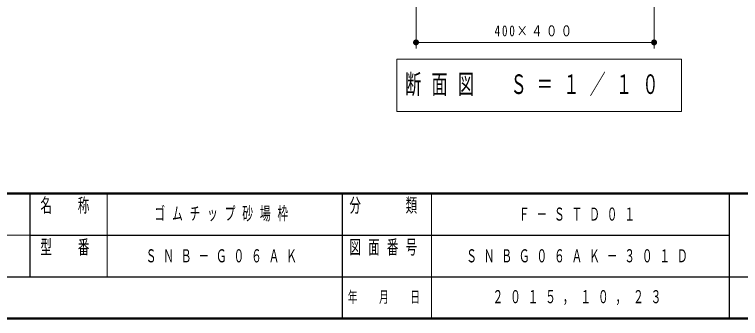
# Model space of a CAD drawing. Units: millimetres on the paper, with parts at other scales. Extents: x -385 to 0, y -12 to 267.
# Drawn here: x -190.1 to -68.1, y 0 to 51 of the extents above; entities that cross this region are included whole.
import ezdxf

# ---------------------------------------------------------------- set-up
doc = ezdxf.new("R2010")
doc.units = ezdxf.units.MM
doc.layers.add('1_10', color=7, linetype='Continuous', lineweight=13)
doc.layers.add('NAKAMURA図枠', color=7, linetype='Continuous', lineweight=13)
doc.layers.add('図面情報', color=7, linetype='Continuous')
doc.styles.add('ＭＳ ゴシック', font='')
doc.styles.get('ＭＳ ゴシック').set_extended_font_data('MS Gothic')

# ---------------------------------------------------------------- blocks, each defined once
blk = doc.blocks.new('filled_dot')
at = {"color": 0, "linetype": 'Continuous', "lineweight": -2, "const_width": 1.25}
blk.add_lwpolyline([(-0.625, 0, 1), (0.625, 0, 1)], format="xyb", close=True, dxfattribs=at)

msp = doc.modelspace()

# ---------------------------------------------------------------- linework, layer by layer
at = {"layer": '1_10'}
for p, q in [((-122.611, 62.336), (-122.611, 45.336)), ((-82.611, 62.336), (-82.611, 45.336)), ((-82.611, 46.336), (-122.611, 46.336)), ((-125.834, 43.527), (-125.834, 34.727)), ((-78.034, 43.527), (-125.834, 43.527)), ((-78.034, 34.727), (-78.034, 43.527)), ((-125.834, 34.727), (-78.034, 34.727))]:
    msp.add_line(p, q, dxfattribs=at)
at = {"layer": 'NAKAMURA図枠', "lineweight": 50}
for p, q in [((-385, 21), (0, 21)), ((-385, 0), (0, 0))]:
    msp.add_line(p, q, dxfattribs=at)
at = {"layer": 'NAKAMURA図枠', "color": 211, "lineweight": 25}
for p, q in [((-187.5, 21), (-187.5, 7)), ((-135, 21), (-135, 0)), ((-70, 21), (-70, 0)), ((-187.5, 14), (-70, 14)), ((-242.5, 7), (0, 7))]:
    msp.add_line(p, q, dxfattribs=at)
at = {"layer": 'NAKAMURA図枠'}
for p, q in [((-174.5, 21), (-174.5, 7)), ((-120, 21), (-120, 0)), ((-242.5, 14), (-187.5, 14))]:
    msp.add_line(p, q, dxfattribs=at)

# ---------------------------------------------------------------- block references
at = {"layer": '1_10', "xscale": 0.4, "yscale": 0.4}
msp.add_blockref('filled_dot', (-122.611, 46.336), dxfattribs=at)
at = {"layer": '1_10', "xscale": 0.4, "yscale": 0.4, "rotation": 180}
msp.add_blockref('filled_dot', (-82.611, 46.336), dxfattribs=at)

# ---------------------------------------------------------------- texts
at = {"layer": '1_10', "style": 'ＭＳ ゴシック'}
for s, insert, char_height, attachment_point in [('\\T1.32;\\W0.75;400×４００', (-102.611, 47.336), 1.833, 8), ('\\T1.64;\\W0.6;断面図\u3000Ｓ＝１／１０', (-124.434, 39.127), 3.299, 4)]:
    msp.add_mtext(s, dxfattribs=dict(at, insert=insert, char_height=char_height, attachment_point=attachment_point))
at = {"layer": 'NAKAMURA図枠', "color": 4, "style": 'ＭＳ ゴシック'}
for s, insert, char_height, attachment_point in [('\\T1.64;\\W0.6;名\u3000称', (-181, 20.167), 2.346, 2), ('\\T1.64;\\W0.6;分\u3000\u3000類', (-127.5, 20.167), 2.346, 2), ('\\T1.64;\\W0.6;型\u3000番', (-181, 13.167), 2.346, 2), ('\\T1.64;\\W0.6;図面番号', (-127.5, 13.167), 2.346, 2), ('\\T1.64;\\W0.6;年\u3000月\u3000日', (-127.5, 3.5), 1.906, 5)]:
    msp.add_mtext(s, dxfattribs=dict(at, insert=insert, char_height=char_height, attachment_point=attachment_point))
at = {"layer": '図面情報', "char_height": 2.199, "attachment_point": 5, "style": 'ＭＳ ゴシック'}
for s, insert in [('\\T1.64;\\W0.6;ゴムチップ砂場枠', (-154.75, 17.5)), ('\\T1.64;\\W0.6;Ｆ－ＳＴＤ０１', (-95, 17.5)), ('\\T1.64;\\W0.6;ＳＮＢ－Ｇ０６ＡＫ', (-154.75, 10.5)), ('\\T1.64;\\W0.6;ＳＮＢＧ０６ＡＫ－３０１Ｄ', (-95, 10.5)), ('\\T1.64;\\W0.6;２０１５，１０，２３', (-95, 3.5))]:
    msp.add_mtext(s, dxfattribs=dict(at, insert=insert))

doc.saveas('drawing.dxf')
